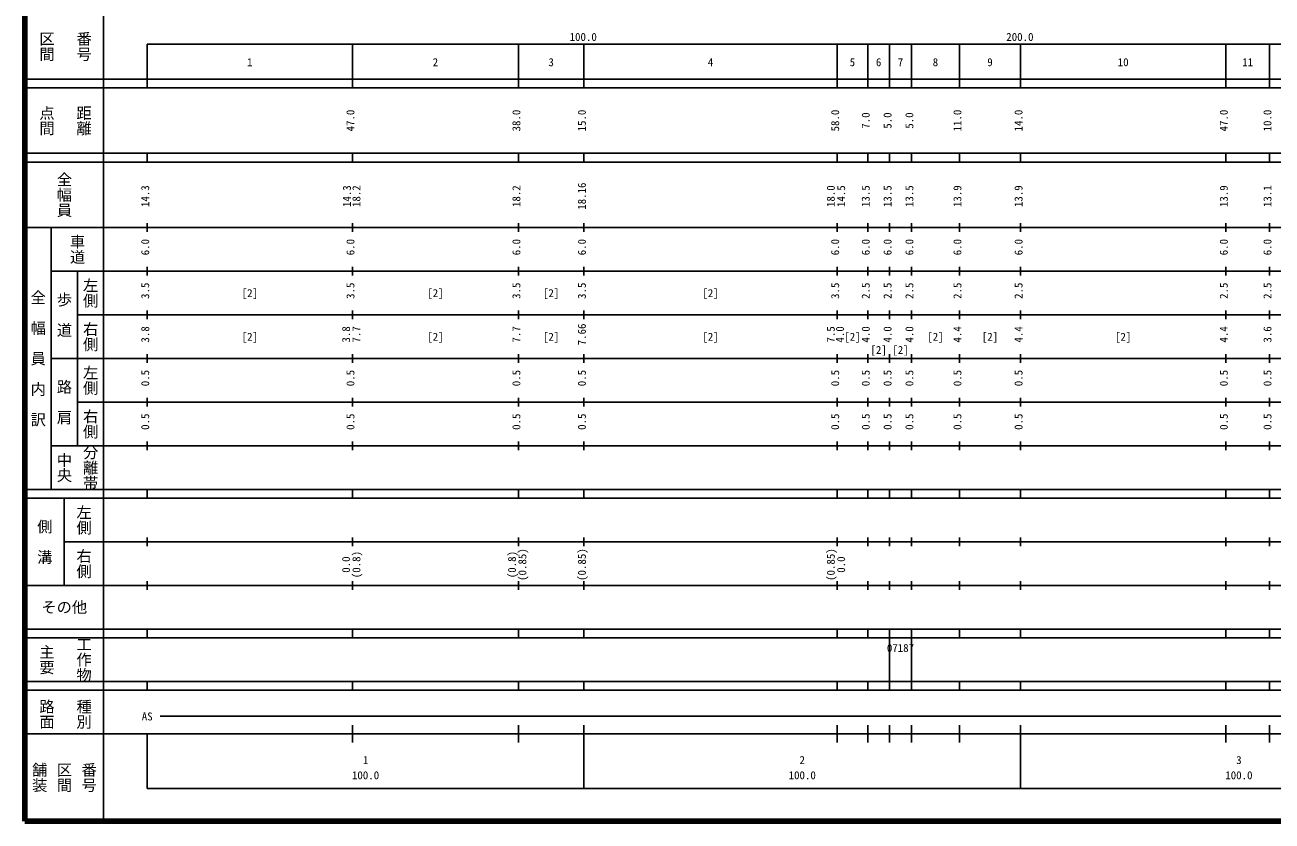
# Model space of a CAD drawing. Units: millimetres on the paper, enlarged 1000 times. Extents: x 40000 to 680000, y 20000 to 380000.
# Drawn here: x 40000 to 325593, y 20000 to 202409 of the extents above; entities that cross this region are included whole.
import ezdxf
from ezdxf.enums import TextEntityAlignment as Align

# ---------------------------------------------------------------- set-up
doc = ezdxf.new("R2010")
doc.units = ezdxf.units.MM
doc.header["$LTSCALE"] = 1000
doc.layers.add('M-TTL', color=2, linetype='Continuous', lineweight=140)
doc.layers.add('M-TTL-BAND', color=7, linetype='Continuous', lineweight=25)
doc.styles.add('@ＭＳ ゴシック', font='')
doc.styles.add('ＭＳ ゴシック', font='')
doc.styles.get('@ＭＳ ゴシック').set_extended_font_data('@MS Gothic')
doc.styles.get('ＭＳ ゴシック').set_extended_font_data('MS Gothic')

msp = doc.modelspace()

# ---------------------------------------------------------------- linework, layer by layer
at = {"layer": 'M-TTL'}
for p, q in [((40000, 380000), (40000, 20000)), ((40000, 20000), (680000, 20000))]:
    msp.add_line(p, q, dxfattribs=at)
at = {"layer": 'M-TTL-BAND'}
for p, q in [((58000, 370000), (58000, 20000)), ((68000, 198000), (579000, 198000)), ((68000, 198000), (68000, 188000)), ((115000, 188000), (115000, 198000)), ((153000, 188000), (153000, 198000)), ((168000, 188000), (168000, 198000)), ((226000, 188000), (226000, 198000)), ((233000, 188000), (233000, 198000)), ((238000, 188000), (238000, 198000)), ((243000, 188000), (243000, 198000)), ((254000, 188000), (254000, 198000)), ((268000, 188000), (268000, 198000)), ((315000, 188000), (315000, 198000)), ((325000, 188000), (325000, 198000)), ((40000, 190000), (579000, 190000)), ((40000, 188000), (579000, 188000)), ((40000, 173000), (579000, 173000)), ((68000, 171000), (68000, 173000)), ((115000, 171000), (115000, 173000)), ((153000, 171000), (153000, 173000)), ((168000, 171000), (168000, 173000)), ((226000, 171000), (226000, 173000)), ((233000, 171000), (233000, 173000)), ((238000, 171000), (238000, 173000)), ((243000, 171000), (243000, 173000)), ((254000, 171000), (254000, 173000)), ((268000, 171000), (268000, 173000)), ((315000, 171000), (315000, 173000)), ((325000, 171000), (325000, 173000)), ((40000, 171000), (579000, 171000)), ((40000, 156000), (579000, 156000)), ((46000, 96000), (46000, 156000)), ((68000, 155000), (68000, 157000)), ((115000, 155000), (115000, 157000)), ((153000, 155000), (153000, 157000)), ((168000, 155000), (168000, 157000)), ((226000, 155000), (226000, 157000)), ((233000, 155000), (233000, 157000)), ((238000, 155000), (238000, 157000)), ((243000, 155000), (243000, 157000)), ((254000, 155000), (254000, 157000)), ((268000, 155000), (268000, 157000)), ((315000, 155000), (315000, 157000)), ((325000, 155000), (325000, 157000)), ((46000, 146000), (579000, 146000)), ((52000, 146000), (52000, 106000)), ((68000, 145000), (68000, 147000)), ((115000, 145000), (115000, 147000)), ((153000, 145000), (153000, 147000)), ((168000, 145000), (168000, 147000)), ((226000, 145000), (226000, 147000)), ((233000, 145000), (233000, 147000)), ((238000, 145000), (238000, 147000)), ((243000, 145000), (243000, 147000)), ((254000, 145000), (254000, 147000)), ((268000, 145000), (268000, 147000)), ((315000, 145000), (315000, 147000)), ((325000, 145000), (325000, 147000)), ((52000, 136000), (579000, 136000)), ((68000, 135000), (68000, 137000)), ((115000, 135000), (115000, 137000)), ((153000, 135000), (153000, 137000)), ((168000, 135000), (168000, 137000)), ((226000, 135000), (226000, 137000)), ((233000, 135000), (233000, 137000)), ((238000, 135000), (238000, 137000)), ((243000, 135000), (243000, 137000)), ((254000, 135000), (254000, 137000)), ((268000, 135000), (268000, 137000)), ((315000, 135000), (315000, 137000)), ((325000, 135000), (325000, 137000)), ((46000, 126000), (579000, 126000)), ((68000, 125000), (68000, 127000)), ((115000, 125000), (115000, 127000)), ((153000, 125000), (153000, 127000)), ((168000, 125000), (168000, 127000)), ((226000, 125000), (226000, 127000)), ((233000, 125000), (233000, 127000)), ((238000, 125000), (238000, 127000)), ((243000, 125000), (243000, 127000)), ((254000, 125000), (254000, 127000)), ((268000, 125000), (268000, 127000)), ((315000, 125000), (315000, 127000)), ((325000, 125000), (325000, 127000)), ((52000, 116000), (579000, 116000)), ((68000, 115000), (68000, 117000)), ((115000, 115000), (115000, 117000)), ((153000, 115000), (153000, 117000)), ((168000, 115000), (168000, 117000)), ((226000, 115000), (226000, 117000)), ((233000, 115000), (233000, 117000)), ((238000, 115000), (238000, 117000)), ((243000, 115000), (243000, 117000)), ((254000, 115000), (254000, 117000)), ((268000, 115000), (268000, 117000)), ((315000, 115000), (315000, 117000)), ((325000, 115000), (325000, 117000)), ((46000, 106000), (579000, 106000)), ((68000, 105000), (68000, 107000)), ((115000, 105000), (115000, 107000)), ((153000, 105000), (153000, 107000)), ((168000, 105000), (168000, 107000)), ((226000, 105000), (226000, 107000)), ((233000, 105000), (233000, 107000)), ((238000, 105000), (238000, 107000)), ((243000, 105000), (243000, 107000)), ((254000, 105000), (254000, 107000)), ((268000, 105000), (268000, 107000)), ((315000, 105000), (315000, 107000)), ((325000, 105000), (325000, 107000)), ((40000, 96000), (579000, 96000)), ((68000, 94000), (68000, 96000)), ((115000, 94000), (115000, 96000)), ((153000, 94000), (153000, 96000)), ((168000, 94000), (168000, 96000)), ((226000, 94000), (226000, 96000)), ((233000, 94000), (233000, 96000)), ((238000, 94000), (238000, 96000)), ((243000, 94000), (243000, 96000)), ((254000, 94000), (254000, 96000)), ((268000, 94000), (268000, 96000)), ((315000, 94000), (315000, 96000)), ((325000, 94000), (325000, 96000)), ((40000, 94000), (579000, 94000)), ((49000, 94000), (49000, 74000)), ((49000, 84000), (579000, 84000)), ((68000, 83000), (68000, 85000)), ((115000, 83000), (115000, 85000)), ((153000, 83000), (153000, 85000)), ((168000, 83000), (168000, 85000)), ((226000, 83000), (226000, 85000)), ((233000, 83000), (233000, 85000)), ((238000, 83000), (238000, 85000)), ((243000, 83000), (243000, 85000)), ((254000, 83000), (254000, 85000)), ((268000, 83000), (268000, 85000)), ((315000, 83000), (315000, 85000)), ((325000, 83000), (325000, 85000)), ((68000, 73000), (68000, 75000)), ((115000, 73000), (115000, 75000)), ((153000, 73000), (153000, 75000)), ((168000, 73000), (168000, 75000)), ((226000, 73000), (226000, 75000)), ((233000, 73000), (233000, 75000)), ((238000, 73000), (238000, 75000)), ((243000, 73000), (243000, 75000)), ((254000, 73000), (254000, 75000)), ((268000, 73000), (268000, 75000)), ((315000, 73000), (315000, 75000)), ((325000, 73000), (325000, 75000)), ((40000, 74000), (579000, 74000)), ((40000, 64000), (579000, 64000)), ((68000, 62000), (68000, 64000)), ((115000, 62000), (115000, 64000)), ((153000, 62000), (153000, 64000)), ((168000, 62000), (168000, 64000)), ((226000, 62000), (226000, 64000)), ((233000, 62000), (233000, 64000)), ((238000, 62000), (238000, 64000)), ((243000, 62000), (243000, 64000)), ((254000, 62000), (254000, 64000)), ((268000, 62000), (268000, 64000)), ((315000, 62000), (315000, 64000)), ((325000, 62000), (325000, 64000)), ((40000, 62000), (579000, 62000)), ((238000, 52000), (238000, 62000)), ((243000, 52000), (243000, 62000)), ((40000, 52000), (579000, 52000)), ((68000, 50000), (68000, 52000)), ((115000, 50000), (115000, 52000)), ((153000, 50000), (153000, 52000)), ((168000, 50000), (168000, 52000)), ((226000, 50000), (226000, 52000)), ((233000, 50000), (233000, 52000)), ((238000, 50000), (238000, 52000)), ((243000, 50000), (243000, 52000)), ((254000, 50000), (254000, 52000)), ((268000, 50000), (268000, 52000)), ((315000, 50000), (315000, 52000)), ((325000, 50000), (325000, 52000)), ((40000, 50000), (579000, 50000)), ((71000, 44000), (565000, 44000)), ((40000, 40000), (579000, 40000)), ((68000, 40000), (68000, 27500)), ((115000, 38000), (115000, 42000)), ((153000, 38000), (153000, 42000)), ((168000, 27500), (168000, 42000)), ((226000, 38000), (226000, 42000)), ((233000, 38000), (233000, 42000)), ((238000, 38000), (238000, 42000)), ((243000, 38000), (243000, 42000)), ((254000, 38000), (254000, 42000)), ((268000, 27500), (268000, 42000)), ((315000, 38000), (315000, 42000)), ((325000, 38000), (325000, 42000)), ((68000, 27500), (579000, 27500))]:
    msp.add_line(p, q, dxfattribs=at)

# ---------------------------------------------------------------- texts
at = {"layer": 'M-TTL-BAND', "style": '@ＭＳ ゴシック'}
for s, p in [('区間', (45000, 197500)), ('番号', (53500, 197500)), ('点間', (45000, 180500)), ('距離', (53500, 180500)), ('全幅員', (49000, 163500)), ('車道', (52000, 151000)), ('左側', (55000, 141000)), ('全\u3000幅\u3000員\u3000内\u3000訳', (43000, 126000)), ('歩\u3000道', (49000, 136000)), ('右側', (55000, 131000)), ('左側', (55000, 121000)), ('路\u3000肩', (49000, 116000)), ('右側', (55000, 111000)), ('分離帯', (55000, 101000)), ('中央', (49000, 101000)), ('左側', (53500, 89000)), ('側\u3000溝', (44500, 84000)), ('右側', (53500, 79000)), ('主要', (45000, 57000)), ('工作物', (53500, 57000)), ('路面', (45000, 44500)), ('種別', (53500, 44500)), ('舗装', (43333, 30000)), ('区間', (49000, 30000)), ('番号', (54667, 30000))]:
    msp.add_text(s, height=2566, rotation=270, dxfattribs=at).set_placement(p, align=Align.MIDDLE_CENTER)
at = {"layer": 'M-TTL-BAND', "style": 'ＭＳ ゴシック'}
for s, p in [('100.0', (167844, 198195)), ('200.0', (267844, 198195)), ('1', (91500, 192405)), ('2', (134000, 192405)), ('3', (160500, 192405)), ('4', (197000, 192405)), ('5', (229500, 192405)), ('6', (235500, 192405)), ('7', (240500, 192405)), ('8', (248500, 192405)), ('9', (261000, 192405)), ('10', (291500, 192405)), ('11', (320000, 192405)), ('[2]', (91500, 139500)), ('[2]', (134000, 139500)), ('[2]', (160500, 139500)), ('[2]', (197000, 139500)), ('[2]', (91500, 129500)), ('[2]', (134000, 129500)), ('[2]', (160500, 129500)), ('[2]', (197000, 129500)), ('[2]', (229500, 129500)), ('[2]', (248500, 129500)), ('[2]', (261000, 129500)), ('[2]', (291500, 129500)), ('[2]', (235500, 126479)), ('[2]', (240500, 126479)), ('AS', (68000, 42500)), ('1', (118000, 32523)), ('2', (218000, 32523)), ('3', (318000, 32523)), ('100.0', (118000, 29033)), ('100.0', (218000, 29033)), ('100.0', (318000, 29033))]:
    msp.add_text(s, height=1833, dxfattribs=at).set_placement(p, align=Align.BOTTOM_CENTER)
for s, p in [('47.0', (116000, 180500)), ('38.0', (154000, 180500)), ('15.0', (169000, 180500)), ('58.0', (227000, 180500)), ('11.0', (255000, 180500)), ('14.0', (269000, 180500)), ('47.0', (316000, 180500)), ('10.0', (326000, 180500)), ('7.0', (234000, 180500)), ('5.0', (239000, 180500)), ('5.0', (244000, 180500)), ('18.16', (169000, 163174)), ('14.3', (69000, 163174)), ('14.3', (115196, 163174)), ('18.2', (117370, 163174)), ('18.2', (154000, 163174)), ('18.0', (226000, 163174)), ('14.5', (228370, 163174)), ('13.5', (234000, 163174)), ('13.5', (239000, 163174)), ('13.5', (244000, 163174)), ('13.9', (255000, 163174)), ('13.9', (269000, 163174)), ('13.9', (316000, 163174)), ('13.1', (326000, 163174)), ('6.0', (69000, 151500)), ('6.0', (116000, 151500)), ('6.0', (154000, 151500)), ('6.0', (169000, 151500)), ('6.0', (227000, 151500)), ('6.0', (234000, 151500)), ('6.0', (239000, 151500)), ('6.0', (244000, 151500)), ('6.0', (255000, 151500)), ('6.0', (269000, 151500)), ('6.0', (316000, 151500)), ('6.0', (326000, 151500)), ('3.5', (69000, 141500)), ('3.5', (116000, 141500)), ('3.5', (154000, 141500)), ('3.5', (169000, 141500)), ('3.5', (227000, 141500)), ('2.5', (234000, 141500)), ('2.5', (239000, 141500)), ('2.5', (244000, 141500)), ('2.5', (255000, 141500)), ('2.5', (269000, 141500)), ('2.5', (316000, 141500)), ('2.5', (326000, 141500)), ('3.8', (69000, 131500)), ('3.8', (115000, 131500)), ('7.7', (117370, 131500)), ('7.7', (154000, 131500)), ('7.66', (169000, 131500)), ('7.5', (226000, 131500)), ('4.0', (228091, 131500)), ('4.0', (234000, 131500)), ('4.0', (239000, 131500)), ('4.0', (244000, 131500)), ('4.4', (255000, 131500)), ('4.4', (269000, 131500)), ('4.4', (316000, 131500)), ('3.6', (326000, 131500)), ('0.5', (69000, 121500)), ('0.5', (116000, 121500)), ('0.5', (154000, 121500)), ('0.5', (169000, 121500)), ('0.5', (227000, 121500)), ('0.5', (234000, 121500)), ('0.5', (239000, 121500)), ('0.5', (244000, 121500)), ('0.5', (255000, 121500)), ('0.5', (269000, 121500)), ('0.5', (316000, 121500)), ('0.5', (326000, 121500)), ('0.5', (69000, 111500)), ('0.5', (116000, 111500)), ('0.5', (154000, 111500)), ('0.5', (169000, 111500)), ('0.5', (227000, 111500)), ('0.5', (234000, 111500)), ('0.5', (239000, 111500)), ('0.5', (244000, 111500)), ('0.5', (255000, 111500)), ('0.5', (269000, 111500)), ('0.5', (316000, 111500)), ('0.5', (326000, 111500)), ('0.0', (115000, 78764)), ('(0.8)', (117370, 78764)), ('(0.8)', (153000, 78764)), ('(0.85)', (155370, 78764)), ('(0.85)', (169000, 78764)), ('(0.85)', (226000, 78764)), ('0.0', (228370, 78764))]:
    msp.add_text(s, height=1833, rotation=90, dxfattribs=at).set_placement(p, align=Align.BOTTOM_CENTER)
for s, height, p in [('その他', 2566, (49000, 69000)), ('07187', 1833, (240500, 59655))]:
    msp.add_text(s, height=height, dxfattribs=at).set_placement(p, align=Align.MIDDLE_CENTER)

doc.saveas('drawing.dxf')
